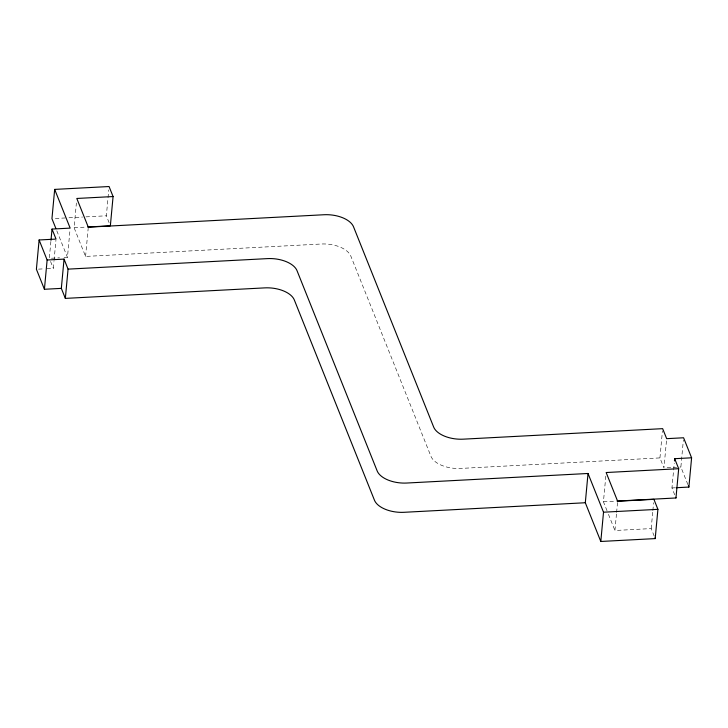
<?xml version="1.0" encoding="UTF-8"?>
<svg xmlns="http://www.w3.org/2000/svg" width="728" height="728" viewBox="0 0 728 728"><rect width="100%" height="100%" fill="white"/><g stroke="black" fill="none" stroke-linecap="round" stroke-linejoin="round"><path stroke-width="0.55" stroke-dasharray="3.64 2.73" d="M50.878 241.459L49.313 258.34L59.514 257.803M46.974 268.687L53.326 268.35L53.954 261.598M54.054 260.469L55.938 240.213M64.046 257.566L67.449 257.384L70.061 229.247M666.457 440.913L663.945 467.931L659.941 457.912L460.487 468.432A24.834 13.268 5.3 0 1 430.967 456.347L350.823 256.083A24.834 13.268 5.3 0 0 321.303 244.007L85.576 256.429L74.092 227.718L76.395 202.957M85.576 256.429L88.188 228.292M109.109 222.686L106.352 215.797L107.917 198.917M108.017 197.788L108.754 189.908M607.034 510.765L603.439 501.792L605.942 474.783M654.199 536.099L651.196 528.583L614.923 530.494L616.498 513.613M616.598 512.485L617.535 502.356M651.196 528.583L652.761 511.702M652.861 510.574L653.589 502.702M659.941 457.912L662.444 430.903M674.72 494.84L671.962 487.96L674.255 463.19M687.887 484.557L680.871 467.039L683.374 440.021M55.355 218.482L65.556 217.945M68.951 217.772L82.555 217.053M85.95 216.871L106.352 215.797M74.092 227.718L85.422 227.127M38.511 269.132L44.863 268.796M667.121 467.758L676.64 467.258M679.815 467.094L680.871 467.039M671.962 487.96L675.138 487.787M603.439 501.792L615.906 501.137M608.462 514.35L614.923 530.494M56.793 230.767L67.449 257.384M50.569 261.47L53.326 268.35"/><path stroke-width="1.09" d="M87.697 227.009L110.356 225.807L113.077 196.551L109.064 186.532L54.673 189.398L70.161 228.119L52.034 229.074L56.038 239.084L39.112 239.976L36.4 269.242L44.417 289.271L61.334 288.379L65.347 298.389L264.801 287.879A24.834 13.268 5.3 0 1 294.321 299.954L374.465 500.227A24.834 13.268 5.3 0 0 403.985 512.303L585.312 502.748L600.8 541.468L655.2 538.602L657.912 509.336L653.908 499.326L617.644 501.237L606.151 472.527L678.687 468.705L675.966 497.97L617.035 501.073M44.417 289.271L47.129 260.005L39.112 239.976M54.673 189.398L51.952 218.664L55.829 228.346M50.987 240.331L52.034 229.074M61.334 288.379L64.055 259.113L47.129 260.005M65.347 298.389L68.059 269.132L64.055 259.113M585.312 502.748L588.024 473.482L406.697 483.037A24.834 13.268 5.3 0 1 377.177 470.961L297.033 270.698A24.834 13.268 5.3 0 0 267.513 258.613L68.059 269.132M600.8 541.468L603.521 512.203L588.024 473.482M674.465 460.942L674.674 458.695L691.6 457.803L688.888 487.068L676.194 487.733M113.077 196.551L76.804 198.462L88.297 227.163L324.015 214.742A24.834 13.268 5.3 0 1 353.535 226.817L433.679 427.09A24.834 13.268 5.3 0 0 463.199 439.166L662.653 428.656L666.666 438.666L683.583 437.774L691.6 457.803M603.521 512.203L657.912 509.336M688.388 485.813L688.888 487.068M674.674 458.695L678.687 468.705M675.721 497.342L675.966 497.97M654.945 537.974L655.2 538.602"/></g></svg>
